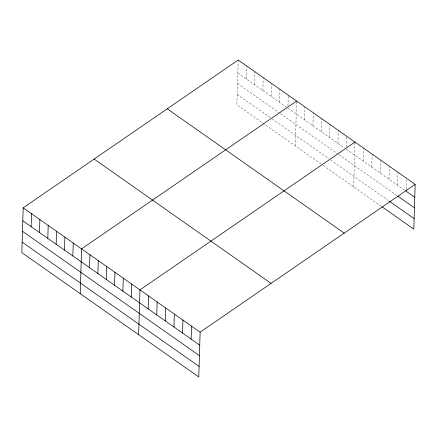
<?xml version="1.0" encoding="UTF-8"?>
<svg xmlns="http://www.w3.org/2000/svg" width="437" height="437" viewBox="0 0 437 437"><rect width="100%" height="100%" fill="white"/><g stroke="black" fill="none" stroke-linecap="round" stroke-linejoin="round"><path stroke-width="0.33" stroke-dasharray="2.19 1.64" d="M238.214 60.033L236.881 104.831L322.522 165M246.168 78.84L246.555 65.894M254.509 84.702L254.897 71.755M262.85 90.563L263.238 77.617M271.191 96.424L271.579 83.478M279.533 102.285L279.92 89.339M287.939 106.104L288.24 95.878M295.27 145.86L296.603 101.056M304.562 119.869L304.944 106.918M312.903 125.73L313.285 112.779M321.244 131.592L321.627 118.64M329.585 137.453L329.968 124.501M337.927 143.314L338.309 130.363M346.328 147.127L346.628 136.907M353.664 186.883L354.991 142.085M363.202 161.073L363.584 148.121M371.794 167.109L372.182 154.163M380.387 173.15L380.774 160.199M388.985 179.186L389.367 166.24M397.577 185.228L397.96 172.276M406.23 189.221L406.514 179.678M237.826 72.979L286.208 106.972M287.874 108.147L344.596 148.001M346.268 149.175L404.558 190.133M237.515 83.494L279.221 112.795M280.336 113.576L337.61 153.824M338.724 154.605L397.266 195.738M237.193 94.321L270.558 117.766M272.229 118.935L328.952 158.789M330.618 159.964L388.351 200.528M323.08 165.394L381.594 206.51"/><path stroke-width="0.66" d="M23.177 207.848L21.85 252.646L198.786 376.967L200.119 332.169L415.15 184.354L238.214 60.033L23.177 207.848L200.119 332.169M31.136 226.656L31.519 213.709M39.477 232.517L39.86 219.571M47.819 238.378L48.201 225.432M56.16 244.239L56.542 231.293M64.501 250.101L64.884 237.149M72.842 255.962L73.23 243.01M80.239 293.669L81.572 248.872L296.603 101.056M89.525 267.684L89.913 254.733M97.866 273.546L98.254 260.594M106.207 279.407L106.595 266.455M114.549 285.268L114.936 272.317M122.89 291.129L123.278 278.178M131.231 296.985L131.619 284.039M138.627 334.698L139.96 289.9L354.991 142.085M148.17 308.888L148.553 295.936M156.763 314.924L157.145 301.978M165.355 320.966L165.743 308.014M173.948 327.002L174.336 314.056M182.546 333.043L182.928 320.092M191.138 339.079L191.521 326.133M406.213 189.904L406.17 191.264L414.768 197.305M415.15 184.354L413.823 229.152L382.129 206.887M397.801 196.115L414.456 207.815M389.422 201.282L414.134 218.642M167.251 108.813L344.187 233.134M94.141 159.068L271.077 283.389M22.795 220.794L199.731 345.115M22.484 231.304L199.419 355.631M22.161 242.136L199.097 366.457"/></g></svg>
